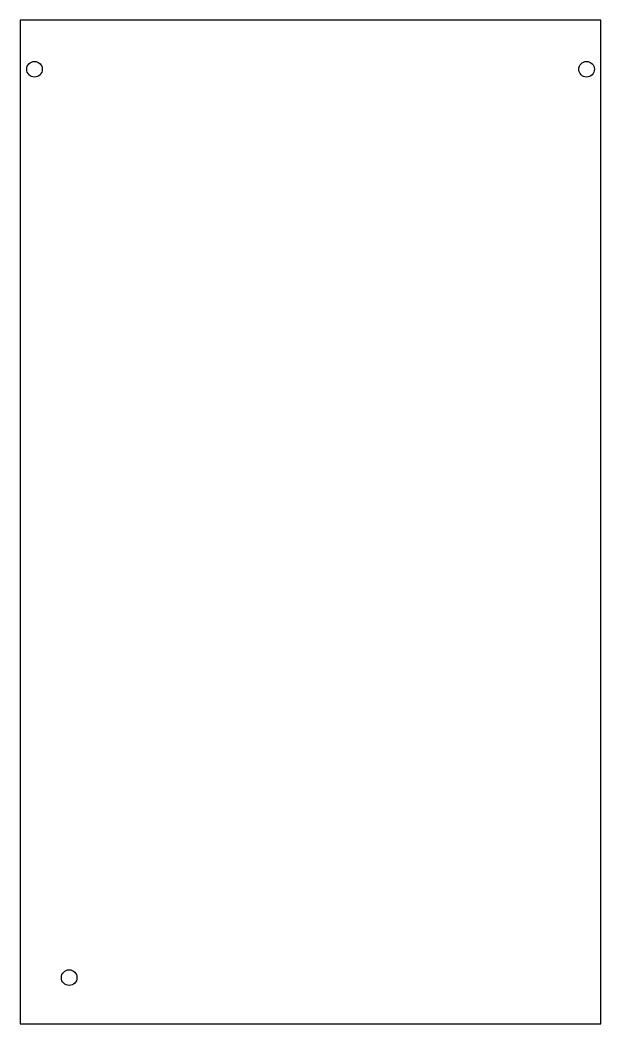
# Model space of a CAD drawing. Header units: millimetres. Extents: x -164 to -64, y -40 to 134.
import ezdxf

# ---------------------------------------------------------------- set-up
doc = ezdxf.new("R2010")
doc.units = ezdxf.units.MM
doc.layers.get('0').update_dxf_attribs({"linetype": 'CONTINUOUS'})

msp = doc.modelspace()

# ---------------------------------------------------------------- linework, layer by layer
msp.add_lwpolyline([(-64, 133.5), (-164.5, 133.5), (-164.5, -40), (-64, -40)], close=True)
for centre in [(-162, 125), (-66.49, 125), (-156, -32)]:
    msp.add_circle(centre, 1.35)

doc.saveas('drawing.dxf')
